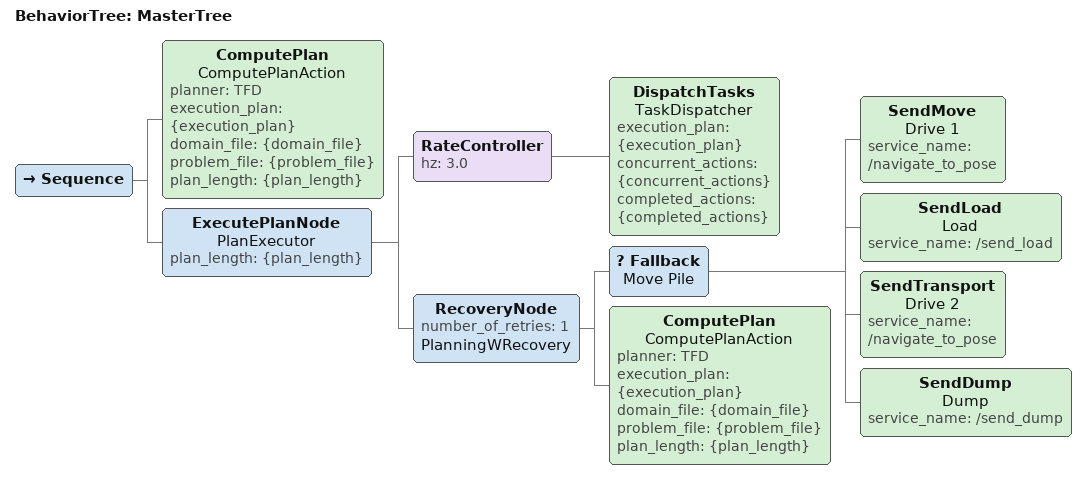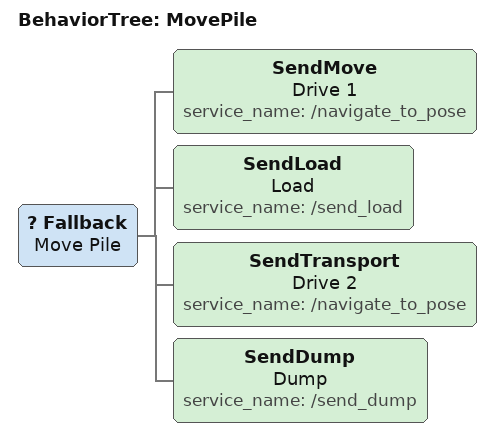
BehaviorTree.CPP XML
<!--
This Behavior Tree computes and executed a plan. If the plan failed, it has recovery actions to recompute a plan.
-->

<root main_tree_to_execute="MasterTree">

<BehaviorTree ID="MasterTree">
  <Sequence>
  <ComputePlan name="ComputePlanAction" planner="TFD" execution_plan="{execution_plan}" domain_file="{domain_file}" problem_file="{problem_file}" plan_length="{plan_length}"/>
  <ExecutePlanNode name="PlanExecutor" plan_length="{plan_length}">
  <RateController hz="3.0">
  <DispatchTasks name="TaskDispatcher"  execution_plan="{execution_plan}" concurrent_actions="{concurrent_actions}" completed_actions="{completed_actions}"/>
  </RateController>
  <RecoveryNode number_of_retries="1" name="PlanningWRecovery">
            <Fallback name= "Move Pile">
         <SendMove name="Drive 1" service_name="/navigate_to_pose"/>
         <SendLoad name="Load" service_name="/send_load"/>
         <SendTransport name="Drive 2" service_name="/navigate_to_pose"/>
         <SendDump name="Dump" service_name="/send_dump"/>
          </Fallback>
    <ComputePlan name="ComputePlanAction" planner="TFD" execution_plan="{execution_plan}"  domain_file="{domain_file}" problem_file="{problem_file}" plan_length="{plan_length}"/>
  </RecoveryNode>
 </ExecutePlanNode>
  </Sequence>
</BehaviorTree>

<BehaviorTree ID="MovePile">
        <Fallback name= "Move Pile">
         <SendMove name="Drive 1" service_name="/navigate_to_pose"/>
         <SendLoad name="Load" service_name="/send_load"/>
         <SendTransport name="Drive 2" service_name="/navigate_to_pose"/>
         <SendDump name="Dump" service_name="/send_dump"/>
        </Fallback>
</BehaviorTree>

</root>
